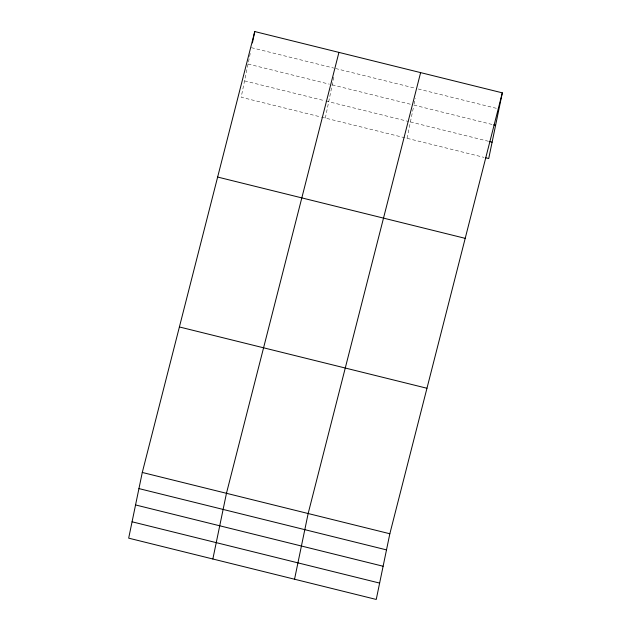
<?xml version="1.0" encoding="UTF-8"?>
<svg xmlns="http://www.w3.org/2000/svg" width="631" height="631" viewBox="0 0 631 631"><rect width="100%" height="100%" fill="white"/><g stroke="black" fill="none" stroke-linecap="round" stroke-linejoin="round"><path stroke-width="0.47" stroke-dasharray="3.15 2.37" d="M250.223 53.446L241.16 97.245L320.548 116.901M325.328 118.084L333.996 76.209M407.019 138.307L413.707 106.032M414.102 104.139L415.293 98.365M251.422 47.68L333.681 68.045M335.589 68.519L415.387 88.269M418.235 88.979L497.078 108.5M248.038 64.031L329.335 84.16M332.206 84.869L412.95 104.864M413.897 105.101L492.74 124.622M244.544 80.886L324.886 100.779M325.848 101.015L408.509 121.483M410.41 121.949L488.299 141.234M321.502 117.137L483.969 157.356"/><path stroke-width="0.95" d="M142.283 472.461L128.677 538.156L376.242 599.45L389.84 533.755L502.323 92.844L254.758 31.55L142.283 472.461L389.84 533.755M252.408 42.932L254.758 31.55M212.852 558.995L226.458 493.308L338.934 52.389M294.543 579.226L308.149 513.531L420.625 72.612M502.323 92.844L488.717 158.539L485.862 157.829M493.694 124.851L495.595 125.324M489.254 141.47L492.101 142.18M217.648 177.051L465.205 238.344M179.401 326.961L426.958 388.254M138.946 488.591L386.503 549.885M135.555 504.95L383.12 566.244M132.068 521.798L379.625 583.091"/></g></svg>
